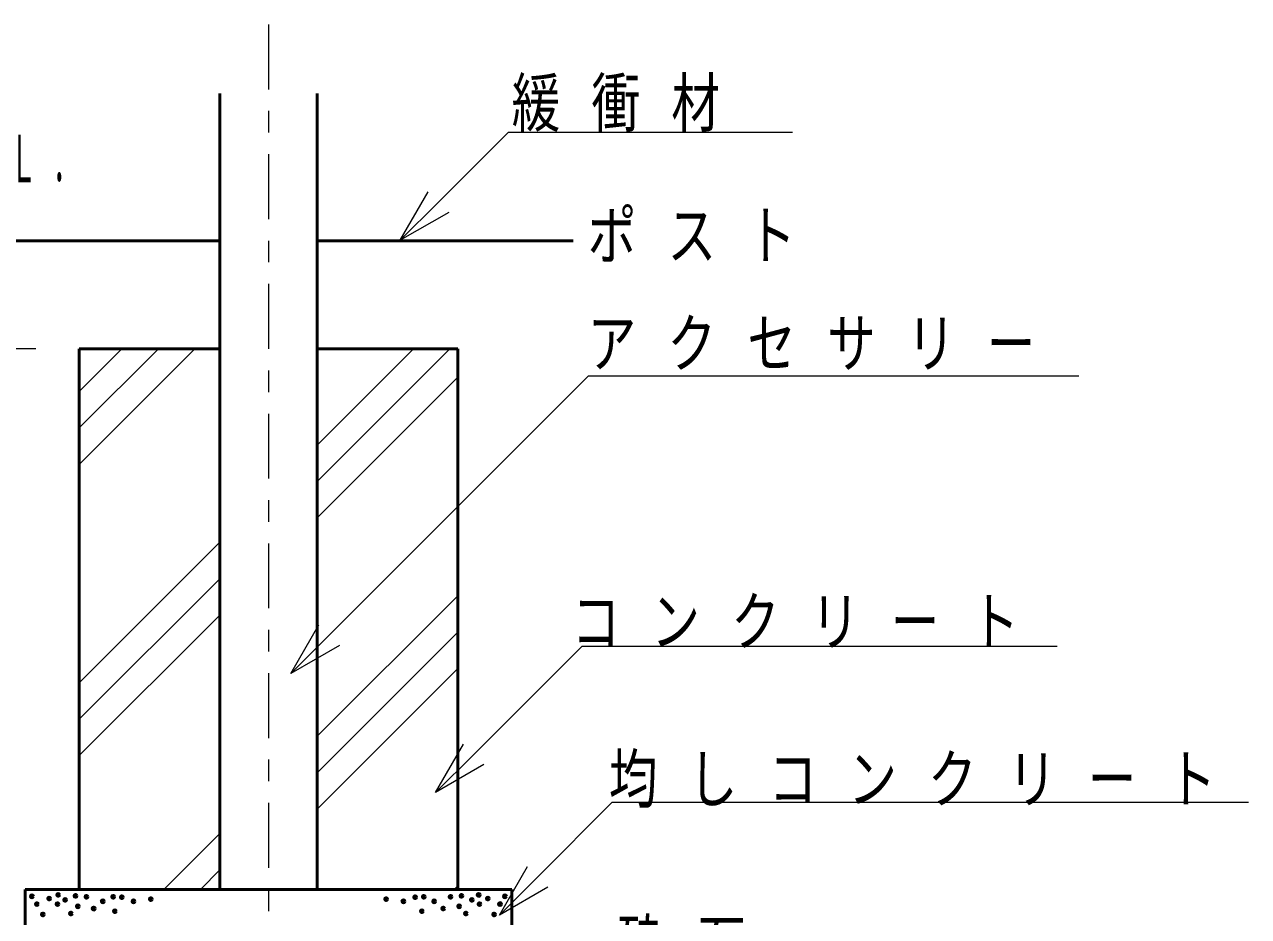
# Model space of a CAD drawing. Units: millimetres on the paper. Extents: x 6 to 426, y -599 to 292.
# Drawn here: x 141.7 to 198.3, y -515.7 to -474.5 of the extents above; entities that cross this region are included whole.
import ezdxf

# ---------------------------------------------------------------- set-up
doc = ezdxf.new("R2010")
doc.units = ezdxf.units.MM
doc.linetypes.add('USER2', pattern=[6, 3, -1, 1, -1])
doc.layers.add('0_2', color=7, linetype='Continuous', lineweight=13)
doc.styles.add('ＭＳ ゴシック', font='')
doc.styles.get('ＭＳ ゴシック').set_extended_font_data('MS Gothic')

msp = doc.modelspace()

# ---------------------------------------------------------------- linework, layer by layer
at = {"layer": '0_2', "linetype": 'USER2'}
msp.add_line((153.013, -474.484), (153.013, -526.984), dxfattribs=at)
at = {"layer": '0_2', "color": 140, "lineweight": 50}
for p, q in [((150.763, -477.679), (150.763, -514.484)), ((155.263, -477.679), (155.263, -514.484)), ((144.263, -489.484), (144.263, -514.484)), ((144.263, -489.484), (150.763, -489.484)), ((155.263, -489.484), (161.763, -489.484)), ((156.188, -489.484), (161.763, -489.484)), ((161.763, -489.484), (161.763, -514.484)), ((161.652, -514.484), (161.763, -514.374)), ((141.763, -514.484), (141.763, -524.484)), ((141.763, -514.484), (164.263, -514.484)), ((164.263, -514.484), (164.263, -524.484))]:
    msp.add_line(p, q, dxfattribs=at)
at = {"layer": '0_2'}
for p, q in [((160.871, -482.699), (164.108, -479.463)), ((164.108, -479.463), (177.235, -479.463)), ((159.103, -484.466), (160.397, -482.225)), ((159.103, -484.466), (160.871, -482.699)), ((161.344, -483.173), (159.103, -484.466)), ((142.263, -489.484), (119.104, -489.484)), ((144.263, -494.83), (149.609, -489.484)), ((144.263, -493.146), (147.925, -489.484)), ((144.263, -491.462), (146.241, -489.484)), ((155.263, -495.617), (161.395, -489.484)), ((155.263, -493.933), (159.711, -489.484)), ((155.263, -497.3), (161.763, -490.8)), ((155.817, -502.729), (167.813, -490.736)), ((167.813, -490.736), (190.477, -490.736)), ((144.263, -504.933), (150.763, -498.433)), ((144.263, -506.617), (150.763, -500.117)), ((155.263, -507.403), (161.763, -500.903)), ((144.263, -508.3), (150.763, -501.8)), ((154.049, -504.496), (155.343, -502.255)), ((154.049, -504.496), (155.817, -502.729)), ((155.263, -509.087), (161.763, -502.587)), ((156.29, -503.203), (154.049, -504.496)), ((162.502, -508.24), (167.512, -503.231)), ((167.512, -503.231), (189.467, -503.231)), ((155.263, -510.771), (161.763, -504.271)), ((160.734, -510.007), (162.028, -507.766)), ((160.734, -510.007), (162.502, -508.24)), ((162.976, -508.713), (160.734, -510.007)), ((165.458, -513.902), (168.904, -510.457)), ((168.904, -510.457), (198.321, -510.457)), ((148.182, -514.484), (150.763, -511.903)), ((149.865, -514.484), (150.763, -513.587)), ((163.69, -515.669), (164.984, -513.428)), ((163.69, -515.669), (165.458, -513.902)), ((165.932, -514.376), (163.69, -515.669))]:
    msp.add_line(p, q, dxfattribs=at)
at = {"layer": '0_2', "lineweight": 50}
for p, q in [((138.876, -484.484), (150.763, -484.484)), ((155.263, -484.484), (167.104, -484.484))]:
    msp.add_line(p, q, dxfattribs=at)
at = {"layer": '0_2', "color": 140, "lineweight": 50}
for centre in [(142.079, -514.806), (142.876, -514.911), (143.295, -514.743), (143.61, -514.974), (144.092, -514.785), (144.595, -514.827), (145.833, -514.827), (146.231, -514.848), (147.573, -514.932), (158.452, -514.932), (159.794, -514.848), (160.193, -514.827), (161.43, -514.827), (161.933, -514.785), (162.416, -514.974), (162.73, -514.743), (163.15, -514.911), (163.947, -514.806), (142.31, -515.163), (143.253, -515.163), (144.197, -515.268), (144.931, -515.372), (145.35, -515.037), (145.917, -515.498), (146.776, -515.037), (159.249, -515.037), (160.109, -515.498), (160.675, -515.037), (161.095, -515.372), (161.829, -515.268), (162.772, -515.163), (163.716, -515.163), (142.582, -515.645), (143.882, -515.603), (162.143, -515.603), (163.443, -515.645)]:
    msp.add_circle(centre, 0.0663, dxfattribs=at)

# ---------------------------------------------------------------- texts
at = {"layer": '0_2', "char_height": 2.199, "attachment_point": 7, "style": 'ＭＳ ゴシック'}
for s, insert in [('\\T1.64;\\W0.75;緩衝材', (164.255, -479.451)), ('\\T1.64;\\W0.4;Ｇ．Ｌ．', (137.152, -481.822)), ('\\T1.64;\\W0.75;ポスト', (167.769, -485.46)), ('\\T1.64;\\W0.75;アクセサリー', (167.769, -490.46)), ('\\T1.64;\\W0.75;コンクリート', (167.021, -503.317)), ('\\T1.64;\\W0.75;均しコンクリート', (168.749, -510.717)), ('\\T1.64;\\W0.75;砕石', (169.15, -518.341))]:
    msp.add_mtext(s, dxfattribs=dict(at, insert=insert))

doc.saveas('drawing.dxf')
